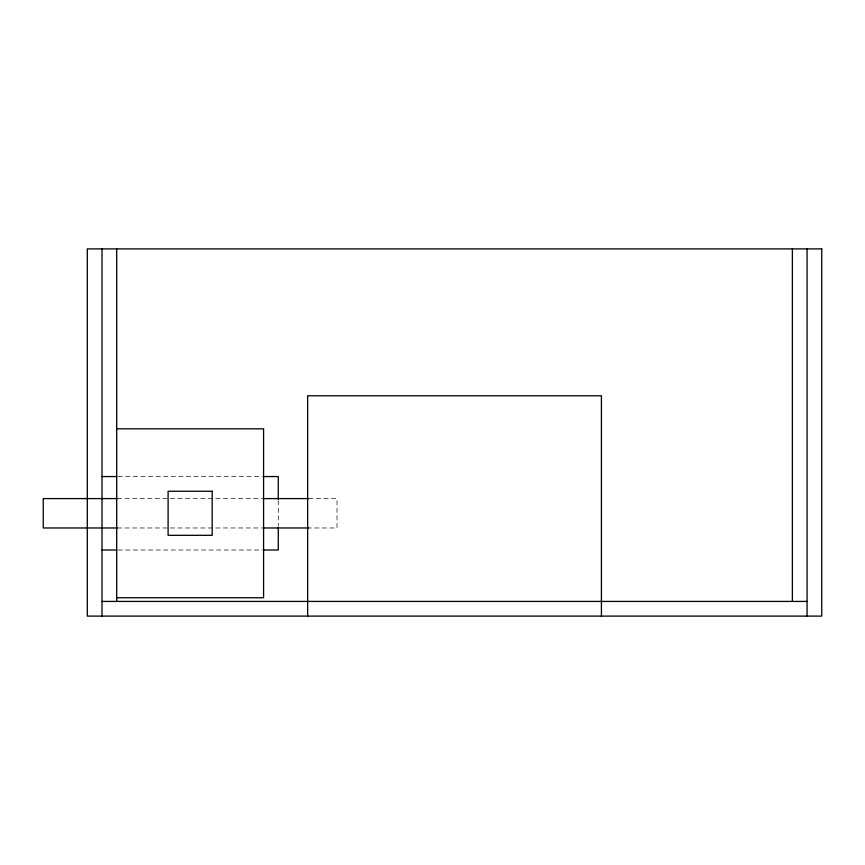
<?xml version="1.0" encoding="UTF-8"?>
<svg xmlns="http://www.w3.org/2000/svg" width="865" height="865" viewBox="0 0 865 865"><rect width="100%" height="100%" fill="white"/><g stroke="black" fill="none" stroke-linecap="round" stroke-linejoin="round"><path stroke-width="0.65" stroke-dasharray="4.33 3.24" d="M118.148 476.561L262.127 476.561M117.37 498.597L261.554 498.597M308.729 498.597L337.026 498.597L337.026 527.974L308.729 527.974M117.37 527.974L261.554 527.974M118.148 550.01L262.127 550.01M278.271 500.597L278.271 525.974"/><path stroke-width="1.3" d="M116.689 428.824L263.576 428.824L263.576 597.747L116.689 597.747M102.005 476.561L116.807 476.561M263.468 476.561L278.271 476.561L278.271 499.267M117.37 498.597L43.25 498.597L43.25 527.974L117.37 527.974M262.906 498.597L308.729 498.597M262.906 527.974L308.729 527.974M102.005 550.01L116.807 550.01M263.468 550.01L278.271 550.01L278.271 527.304M102.005 601.424L807.067 601.424M807.067 248.893L807.067 616.107M792.372 248.893L792.372 601.424M601.424 616.107L601.424 395.781L307.648 395.781L307.648 616.107M116.689 248.893L116.689 601.424M102.005 248.893L102.005 616.107M821.75 248.893L87.311 248.893L87.311 616.107L821.75 616.107L821.75 248.893M212.174 491.255L168.102 491.255L168.102 535.316L212.174 535.316L212.174 491.255"/></g></svg>
